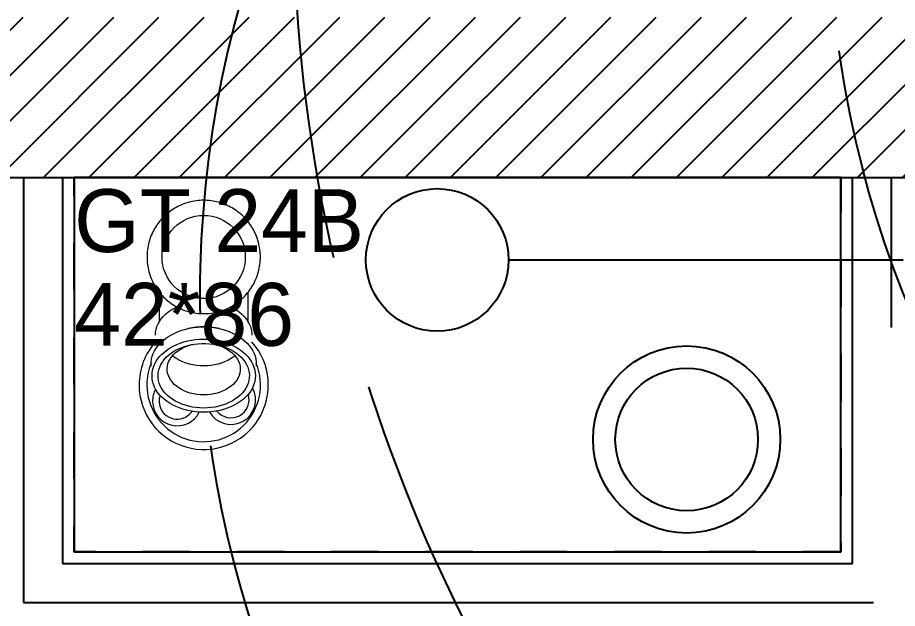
# Model space of a CAD drawing. Header units: centimetres. Extents: x -58072 to 12532, y -30603 to 6224.
# Drawn here: x 11571.3 to 11670, y 3199 to 3265.3 of the extents above; entities that cross this region are included whole.
import ezdxf

# ---------------------------------------------------------------- set-up
doc = ezdxf.new("R2010")
doc.units = ezdxf.units.CM
for name, pattern in [('ACAD_ISO02W100', [15, 12, -3]), ('ISO-03', [1.5, 0.6, -0.9]), ('VW-01', [0.41656, 0.20828, -0.20828])]:
    doc.linetypes.add(name, pattern=pattern)
for name, color, linetype in [('B Aménagement intérieur', 252, 'Continuous'), ('B GÈnÈral_Hatch', 252, 'Continuous'), ('B Général', 252, 'Continuous'), ('C ANNOTATIONS-textes-numérotation gaine', 252, 'ISO-03'), ('F REMPLISSAGE-vert clair', 252, 'Continuous'), ('F REMPLISSAGE-vert foncé', 252, 'Continuous'), ('prlm-CVC-CHAUFF', 4, 'Continuous'), ('prlm-EAU-CHU', 42, 'Continuous'), ('prlm-GT', 242, 'Continuous'), ('prlm-MOD', 7, 'Continuous'), ('prlm-VMC', 93, 'Continuous')]:
    doc.layers.add(name, color=color, linetype=linetype)
doc.layers.add('prlm-ELEC-CFO', color=1, linetype='Continuous', lineweight=25)
doc.layers.add('prlm-ZEROPLOT', color=254, linetype='Continuous', plot=False)
doc.styles.add('Eurostile', font='Eurosti.TTF')
doc.styles.add('prlm-vmc', font='pala.ttf', dxfattribs={"height": 14})

# ---------------------------------------------------------------- blocks, each defined once
blk = doc.blocks.new('B 60.Groupe-32-1')
at = {"layer": 'B Général', "linetype": 'Continuous'}
for p, q in [((11577.694, 3247.389), (11577.694, 3205.389)), ((11663.694, 3205.389), (11663.694, 3247.389)), ((11577.694, 3205.389), (11663.694, 3205.389))]:
    blk.add_line(p, q, dxfattribs=at)
at = {"layer": 'F REMPLISSAGE-vert clair'}
for p, q in [((11571.994, 3247.389), (11571.994, 3199.689)), ((11576.394, 3247.389), (11576.394, 3204.089)), ((11664.994, 3204.089), (11664.994, 3247.389)), ((11669.394, 3199.689), (11669.394, 3247.389)), ((11576.394, 3204.089), (11664.994, 3204.089)), ((11571.994, 3199.689), (11669.394, 3199.689))]:
    blk.add_line(p, q, dxfattribs=at)
at = {"layer": 'F REMPLISSAGE-vert foncé'}
for p, q in [((11571.994, 3247.389), (11571.994, 3199.689)), ((11576.394, 3247.389), (11576.394, 3204.089)), ((11664.994, 3204.089), (11664.994, 3247.389)), ((11669.394, 3199.689), (11669.394, 3247.389)), ((11576.394, 3204.089), (11664.994, 3204.089)), ((11571.994, 3199.689), (11669.394, 3199.689))]:
    blk.add_line(p, q, dxfattribs=at)
at = {"layer": 'F REMPLISSAGE-vert foncé', "linetype": 'Continuous'}
for p, q in [((11577.694, 3247.389), (11577.694, 3205.389)), ((11663.694, 3205.389), (11663.694, 3247.389)), ((11577.694, 3205.389), (11663.694, 3205.389))]:
    blk.add_line(p, q, dxfattribs=at)
blk = doc.blocks.new('B 60.Groupe-42-1')
at = {"layer": 'B Général', "linetype": 'VW-01', "ltscale": 25.4, "flags": 128}
blk.add_lwpolyline([(11577.694, 3247.389), (11663.694, 3247.389), (11663.694, 3205.389), (11577.694, 3205.389)], close=True, dxfattribs=at)
at = {"layer": 'C ANNOTATIONS-textes-numérotation gaine', "insert": (11577.694, 3246.084), "char_height": 7.0556, "width": 37, "attachment_point": 1, "line_spacing_factor": 0.894578, "style": 'Eurostile'}
blk.add_mtext('GT 24B\\P42*86', dxfattribs=at)
blk = doc.blocks.new('xi.btuni1')
at = {"layer": 'prlm-EAU-CHU', "color": 0, "linetype": 'Continuous', "lineweight": 15}
for p, q in [((7.307, 5), (3.931, 5)), ((3.931, -5), (7.307, -5))]:
    blk.add_line(p, q, dxfattribs=at)
at = {"layer": 'prlm-EAU-CHU', "color": 0, "linetype": 'Continuous', "lineweight": 15, "flags": 128}
for points in [[(5.618, 3.069), (5.774, 3.368), (5.977, 3.699), (6.197, 4.006), (6.435, 4.287), (6.688, 4.54), (6.954, 4.763), (7.233, 4.955), (7.521, 5.115), (7.818, 5.24), (8.121, 5.332), (8.428, 5.389), (8.737, 5.41), (8.768, 5.41)], [(12.246, -5.891), (12.102, -5.899), (11.778, -5.89), (11.456, -5.846), (11.138, -5.766), (10.824, -5.652), (10.518, -5.504), (10.221, -5.323), (9.935, -5.11), (9.661, -4.866), (9.402, -4.592), (9.158, -4.292), (8.931, -3.965), (8.723, -3.614), (8.535, -3.242), (8.368, -2.85), (8.223, -2.441), (8.1, -2.018), (8.002, -1.582), (7.927, -1.137), (7.877, -0.685), (7.852, -0.229), (7.852, 0.229), (7.877, 0.685), (7.927, 1.137), (8.002, 1.582), (8.1, 2.018), (8.223, 2.441), (8.368, 2.85), (8.535, 3.242), (8.723, 3.614), (8.931, 3.965), (9.158, 4.292), (9.402, 4.592), (9.661, 4.866), (9.935, 5.11), (10.221, 5.323), (10.518, 5.504), (10.824, 5.652), (11.138, 5.766), (11.456, 5.846), (11.778, 5.89), (12.102, 5.899), (12.246, 5.891)], [(17.43, 0), (17.418, -0.455), (17.38, -0.907), (17.317, -1.354), (17.229, -1.792), (17.118, -2.22), (16.983, -2.633), (16.826, -3.03), (16.647, -3.409), (16.448, -3.767), (16.229, -4.101), (15.992, -4.41), (15.74, -4.692), (15.472, -4.945), (15.191, -5.168), (14.898, -5.359), (14.596, -5.516), (14.286, -5.64), (13.971, -5.729), (13.651, -5.782), (13.329, -5.8), (13.007, -5.782), (12.687, -5.729), (12.372, -5.64), (12.062, -5.516), (11.759, -5.359), (11.467, -5.168), (11.186, -4.945), (10.918, -4.692), (10.665, -4.41), (10.429, -4.101), (10.21, -3.767), (10.011, -3.409), (9.832, -3.03), (9.675, -2.633), (9.54, -2.22), (9.428, -1.792), (9.341, -1.354), (9.278, -0.907), (9.24, -0.455), (9.228, 0), (9.24, 0.455), (9.278, 0.907), (9.341, 1.354), (9.428, 1.792), (9.54, 2.22), (9.675, 2.633), (9.832, 3.03), (10.011, 3.409), (10.21, 3.767), (10.429, 4.101), (10.665, 4.41), (10.918, 4.692), (11.186, 4.945), (11.467, 5.168), (11.759, 5.359), (12.062, 5.516), (12.372, 5.64), (12.687, 5.729), (13.007, 5.782), (13.329, 5.8), (13.651, 5.782), (13.971, 5.729), (14.286, 5.64), (14.596, 5.516), (14.898, 5.359), (15.191, 5.168), (15.472, 4.945), (15.74, 4.692), (15.992, 4.41), (16.229, 4.101), (16.448, 3.767), (16.647, 3.409), (16.826, 3.03), (16.983, 2.633), (17.118, 2.22), (17.229, 1.792), (17.317, 1.354), (17.38, 0.907), (17.418, 0.455), (17.43, 0)], [(16.952, 0), (16.939, -0.429), (16.901, -0.854), (16.838, -1.274), (16.75, -1.685), (16.639, -2.084), (16.504, -2.468), (16.347, -2.835), (16.168, -3.183), (15.97, -3.507), (15.753, -3.808), (15.519, -4.081), (15.27, -4.326), (15.007, -4.541), (14.733, -4.723), (14.449, -4.873), (14.156, -4.988), (13.858, -5.069), (13.556, -5.113), (13.253, -5.122), (12.95, -5.096), (12.65, -5.033), (12.355, -4.935), (12.066, -4.802), (11.786, -4.636), (11.518, -4.437), (11.261, -4.207), (11.02, -3.948), (10.794, -3.661), (10.586, -3.348), (10.398, -3.012), (10.23, -2.654), (10.084, -2.278), (9.96, -1.886), (9.861, -1.481), (9.785, -1.065), (9.735, -0.642), (9.709, -0.215), (9.709, 0.215), (9.735, 0.642), (9.785, 1.065), (9.861, 1.481), (9.96, 1.886), (10.084, 2.278), (10.23, 2.654), (10.398, 3.012), (10.586, 3.348), (10.794, 3.661), (11.02, 3.948), (11.261, 4.207), (11.518, 4.437), (11.786, 4.636), (12.066, 4.802), (12.355, 4.935), (12.65, 5.033), (12.95, 5.096), (13.253, 5.122), (13.556, 5.113), (13.858, 5.069), (14.156, 4.988), (14.449, 4.873), (14.733, 4.723), (15.007, 4.541), (15.27, 4.326), (15.519, 4.081), (15.753, 3.808), (15.97, 3.507), (16.168, 3.183), (16.347, 2.835), (16.504, 2.468), (16.639, 2.084), (16.75, 1.685), (16.838, 1.274), (16.901, 0.854), (16.939, 0.429), (16.952, 0)], [(9.808, 1.208), (9.834, 1.322), (9.934, 1.679), (10.057, 2.022), (10.202, 2.347), (10.367, 2.652), (10.553, 2.933), (10.756, 3.188), (10.975, 3.416), (11.208, 3.613), (11.453, 3.779), (11.709, 3.911), (11.971, 4.009), (12.24, 4.072), (12.511, 4.099), (12.782, 4.09), (13.052, 4.045), (13.318, 3.964), (13.577, 3.849), (13.828, 3.7), (14.067, 3.518), (14.294, 3.306), (14.505, 3.064), (14.699, 2.795), (14.875, 2.502), (15.031, 2.187), (15.165, 1.853), (15.276, 1.502), (15.364, 1.138), (15.427, 0.764), (15.465, 0.384), (15.478, 0)], [(11.096, 3.523), (11.253, 3.315), (11.449, 3.013), (11.625, 2.689), (11.78, 2.344), (11.914, 1.981), (12.024, 1.603), (12.111, 1.213), (12.174, 0.814), (12.211, 0.409), (12.224, 0)], [(15.478, 0), (15.465, -0.384), (15.427, -0.764), (15.364, -1.138), (15.276, -1.502), (15.165, -1.853), (15.031, -2.187), (14.875, -2.502), (14.699, -2.795), (14.505, -3.064), (14.294, -3.306), (14.067, -3.518), (13.828, -3.7), (13.577, -3.849), (13.318, -3.964), (13.052, -4.045), (12.782, -4.09), (12.511, -4.099), (12.24, -4.072), (11.971, -4.009), (11.709, -3.911), (11.453, -3.779), (11.208, -3.613), (10.975, -3.416), (10.756, -3.188), (10.553, -2.933), (10.367, -2.652), (10.202, -2.347), (10.057, -2.022), (9.934, -1.679), (9.834, -1.322), (9.808, -1.208)], [(12.224, 0), (12.211, -0.409), (12.174, -0.814), (12.111, -1.213), (12.024, -1.603), (11.914, -1.981), (11.78, -2.344), (11.625, -2.689), (11.449, -3.013), (11.253, -3.315), (11.096, -3.523)], [(8.768, -5.41), (8.737, -5.41), (8.428, -5.389), (8.121, -5.332), (7.818, -5.24), (7.521, -5.115), (7.233, -4.955), (6.954, -4.763), (6.688, -4.54), (6.435, -4.287), (6.197, -4.006), (5.977, -3.699), (5.774, -3.368), (5.618, -3.069)]]:
    blk.add_lwpolyline(points, dxfattribs=at)
at = {"layer": 'prlm-EAU-CHU', "color": 0, "linetype": 'Continuous', "lineweight": 15}
blk.add_circle((0, 0), 4.666, dxfattribs=at)
for centre, radius, start, end in [((14.357, 0), 7.25, 270, 131.73713), ((0, 0), 6.36, 108.60589, 116.39411), ((0, 0), 6.36, 101.39411, 108.60589), ((0, 0), 6.36, 93.60589, 101.39411), ((0, 0), 6.36, 86.39411, 93.60589), ((0, 0), 6.36, 78.60589, 86.39411), ((0, 0), 6.36, 71.39411, 78.60589), ((0, 0), 6.36, 63.60589, 71.39411), ((14.357, 0), 6.374, 270, 112.25068), ((0, 0), 6.36, 123.60589, 131.39411), ((0, 0), 6.36, 116.39411, 123.60589), ((0, 0), 6.36, 56.39411, 63.60589), ((0, 0), 6.36, 48.60589, 56.39411), ((16.022, 3.056), 2.769, 299.94186, 119.02192), ((16.022, 3.056), 2.03, 308.85262, 107.37813), ((0, 0), 6.36, 138.60589, 146.39411), ((0, 0), 6.36, 131.39411, 138.60589), ((0, 0), 6.36, 41.39411, 48.60589), ((0, 0), 6.36, 33.60589, 41.39411), ((0, 0), 6.36, 146.39411, 153.60589), ((0, 0), 6.36, 26.39411, 33.60589), ((0, 0), 6.36, 161.39411, 168.60589), ((0, 0), 6.36, 153.60589, 161.39411), ((0, 0), 6.36, 18.60589, 26.39411), ((0, 0), 6.36, 11.39411, 18.60589), ((0, 0), 6.36, 168.60589, 176.39411), ((0, 0), 6.36, 3.60589, 11.39411), ((15.34, 0), 7.511, 166.44107, 193.55893), ((0, 0), 6.36, 176.39411, 183.60589), ((0, 0), 6.36, 356.39411, 3.60589), ((0, 0), 6.36, 183.60589, 191.39411), ((0, 0), 6.36, 348.60589, 356.39411), ((16.171, -2.97), 2.769, 271.4166, 63.29546), ((0, 0), 6.36, 191.39411, 198.60589), ((0, 0), 6.36, 341.39411, 348.60589), ((16.171, -2.97), 2.03, 251.54667, 55.32614), ((0, 0), 6.36, 198.60589, 206.39411), ((0, 0), 6.36, 206.39411, 213.60589), ((0, 0), 6.36, 326.39411, 333.60589), ((0, 0), 6.36, 333.60589, 341.39411), ((0, 0), 6.36, 213.60589, 221.39411), ((0, 0), 6.36, 318.60589, 326.39411), ((0, 0), 6.36, 221.39411, 228.60589), ((0, 0), 6.36, 228.60589, 236.39411), ((0, 0), 6.36, 303.60589, 311.39411), ((0, 0), 6.36, 311.39411, 318.60589), ((0, 0), 6.36, 236.39411, 243.60589), ((0, 0), 6.36, 243.60589, 251.39411), ((0, 0), 6.36, 288.60589, 296.39411), ((0, 0), 6.36, 296.39411, 303.60589), ((14.357, 0), 7.25, 228.26287, 270), ((14.357, 0), 6.374, 247.74932, 270), ((16.171, -2.97), 2.769, 241.1481, 271.4166), ((0, 0), 6.36, 251.39411, 258.60589), ((0, 0), 6.36, 258.60589, 266.39411), ((0, 0), 6.36, 266.39411, 273.60589), ((0, 0), 6.36, 273.60589, 281.39411), ((0, 0), 6.36, 281.39411, 288.60589)]:
    blk.add_arc(centre, radius, start, end, dxfattribs=at)
blk = doc.blocks.new('xi.dchrob')
at = {"layer": 'prlm-ZEROPLOT', "color": 253, "linetype": 'ACAD_ISO02W100', "ltscale": 5}
for radius in [180, 120]:
    blk.add_circle((13.375, 0), radius, dxfattribs=at)

msp = doc.modelspace()

# ---------------------------------------------------------------- hatches: boundary and pattern name
at = {"layer": 'B GÈnÈral_Hatch', "linetype": 'Continuous'}
h = msp.add_hatch(dxfattribs=at)
h.set_pattern_fill('50_BETON', color=256, style=0, pattern_type=2)
h.set_pattern_definition([(45, (0, 0), (2.4253472, -2.6458333), [])])
h.paths.add_polyline_path([(11951.445, 3265.389), (11449.443, 3265.389), (11449.443, 3247.389), (11951.445, 3247.389)])

# ---------------------------------------------------------------- linework, layer by layer
at = {"layer": 'B Général', "linetype": 'Continuous', "lineweight": 18}
msp.add_line((11449.443, 3247.389), (11951.445, 3247.389), dxfattribs=at)
at = {"layer": 'B Général', "linetype": 'Continuous'}
msp.add_line((11449.443, 3247.389), (11951.445, 3247.389), dxfattribs=at)
at = {"layer": 'prlm-CVC-CHAUFF', "ltscale": 25}
for radius in [10.5, 8]:
    msp.add_circle((11646.4, 3218.001), radius, dxfattribs=at)
at = {"layer": 'prlm-ELEC-CFO', "lineweight": 13}
msp.add_spline([(11585.085, 3113.293), (11748.762, 3155.014), (11813.821, 3161.088), (11829.768, 3231.889)], degree=3, dxfattribs=at)
at = {"layer": 'prlm-GT'}
msp.add_lwpolyline([(11577.694, 3247.389), (11577.694, 3205.389), (11663.694, 3205.389), (11663.694, 3247.389)], close=True, dxfattribs=at)
at = {"layer": 'prlm-VMC'}
msp.add_lwpolyline([(11626.424, 3238.144), (11670.694, 3238.144)], dxfattribs=at)
msp.add_circle((11618.424, 3238.144), 8, dxfattribs=at)

# ---------------------------------------------------------------- block references
at = {"layer": 'B Aménagement intérieur'}
msp.add_blockref('B 60.Groupe-32-1', (0, 0), dxfattribs=at)
at = {"layer": 'C ANNOTATIONS-textes-numérotation gaine'}
msp.add_blockref('B 60.Groupe-42-1', (0, 0), dxfattribs=at)
at = {"layer": 'prlm-EAU-CHU', "rotation": 270}
msp.add_blockref('xi.btuni1', (11592.222, 3238.476), dxfattribs=at)
at = {"layer": 'prlm-MOD'}
for p, rotation in [((11782.298, 3265.229), 90), ((11711.831, 3247.624), 270)]:
    msp.add_blockref('xi.dchrob', p, dxfattribs=dict(at, rotation=rotation))

# ---------------------------------------------------------------- next in the draw order: texts
at = {"layer": 'prlm-VMC', "ltscale": 25, "insert": (11702.683, 3210.44), "char_height": 12, "width": 58.61474, "attachment_point": 5, "line_spacing_factor": 0.8, "style": 'prlm-vmc', "bg_fill": 2}
msp.add_mtext('Alizé H 10/45', dxfattribs=at)

doc.saveas('drawing.dxf')
